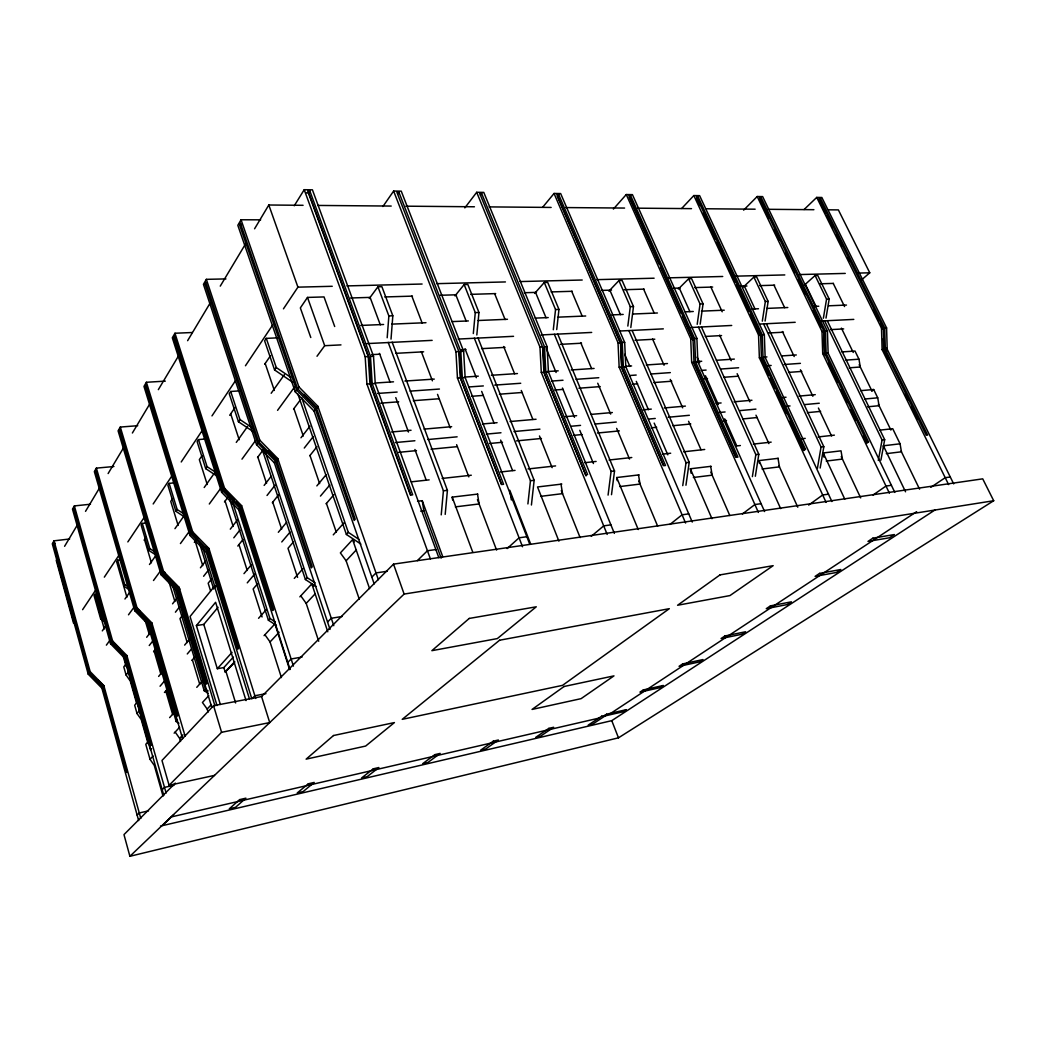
<?xml version="1.0" encoding="UTF-8"?>
<svg xmlns="http://www.w3.org/2000/svg" width="1046" height="1046" viewBox="0 0 1046 1046"><rect width="100%" height="100%" fill="white"/><g stroke="black" fill="none" stroke-linecap="round" stroke-linejoin="round"><path stroke-width="1.5" d="M387.19 337.753L388.864 315.944L377.933 286.787L381.895 286.682L392.825 315.8L391.021 339.126M441.229 514.867L443.412 490.796L388.21 342.382M445.204 514.37L447.413 490.339L392.158 342.173M473.315 333.543L475.276 312.636L464.163 284.564L467.837 284.473L478.963 312.493L476.819 334.982M527.903 503.937L530.453 480.715L474.348 338.185M531.42 505.009L534.153 480.297L478.022 338.002M553.308 329.738L555.544 309.551L544.286 282.498L547.699 282.407L558.969 309.42L556.72 329.568M627.835 326.077L630.293 306.687L618.931 280.576L622.122 280.485L633.484 306.556L630.816 327.529M608.079 495.111L611.086 471.38L554.38 334.302M611.505 494.666L614.525 470.988L557.793 334.132M697.198 324.325L700.062 304.007L688.634 278.772L678.318 289.036M700.179 324.182L703.056 303.889L691.615 278.694L688.634 278.772M682.75 485.632L686.032 462.698L628.921 330.654M685.941 485.226L689.222 462.332L632.124 330.523M762.312 321.174L765.345 301.496L753.891 277.085L743.327 287.035M765.097 321.044L768.143 301.392L756.689 277.02L753.891 277.085M752.375 476.623L755.84 454.618L698.532 327.28M755.343 476.244L758.821 454.278L701.513 327.137M823.372 318.232L826.562 299.143L815.096 275.516L804.335 285.166M826 318.102L829.19 299.051L817.724 275.438L815.096 275.516M817.397 468.386L821.045 447.06L763.698 324.142M820.169 468.033L823.83 446.747L766.483 323.999M878.3 460.475L882.066 440L824.784 321.161M880.902 460.135L884.681 439.699L827.412 321.03M69.637 538.991L54.026 540.821L52.3 543.789L88.23 674.199L101.88 688.15L138.66 820.574M90.453 504.224L74.358 505.924L72.488 509.127L110.536 643.774L124.749 658.3L163.804 795.378M113.922 466.516L96.376 468.124L94.349 471.602L134.751 610.759L149.565 625.9L150.402 624.802L135.575 609.635L95.395 471.367L95.931 470.439L136.176 608.811L151.016 623.991L177.846 715.477L177.192 716.196L150.402 624.802M137.732 425.709L120.303 427.056L118.093 430.834L161.123 574.79L176.591 590.598L211.697 707.083M165.32 381.123L146.388 382.274L143.982 386.405L189.967 535.46L206.154 552.013L251.825 698.833L254.871 695.747L265.946 693.655M192.281 332.51L174.957 333.243L172.315 337.78L221.621 492.274L238.606 509.65L290.043 669.466M225.936 278.916L206.35 279.334L203.447 284.329L256.545 444.655L274.405 462.907L330.026 629.444M260.65 219.83L241.051 219.778L237.821 225.308L295.26 391.845L314.088 411.104L374.193 583.903M53.202 543.672L53.66 542.887L89.446 672.552L103.123 686.529L126.854 771.87L126.305 772.484L102.6 687.222L88.936 673.245L53.202 543.672L55.307 543.423M239.429 224.511L240.292 223.033L297.561 388.707L316.441 408.018L355.235 519.274L354.149 520.463L315.447 409.326L296.58 390.04L239.429 224.511L242.097 224.511M64.591 546.3L77.992 523.915M85.524 511.337L99.749 487.554M108.117 473.563L124.016 446.995M132.384 433.005L149.957 403.625M158.338 389.648L178.421 356.071M187.626 340.682L210.22 302.922M220.261 286.133L245.379 244.176M254.583 228.786L268.809 205.003L303.079 205.304M294.253 205.774L304.216 189.705L312.414 189.823L373.514 356.268L375.239 383.49L438.823 557.675M410.751 494.784L370.912 385.294L369.186 358.085L308.727 192.83L309.864 191L307.668 190.973L368.244 356.555L369.97 383.843L410.437 495.085L412.686 494.836L372.193 383.686L370.467 356.438L309.864 191M82.608 609.674L95.278 590.702M104.325 577.144L118.799 555.465M127.847 541.906L145.028 516.162M153.174 503.963L172.172 475.512M181.22 461.966L202.022 430.795M211.985 415.89L235.507 380.652M245.457 365.747L272.601 325.097M283.453 308.832L297.927 287.153L268.809 205.003M120.748 559.78L117.675 560.172L116.629 561.728L126.906 597.24M145.472 523.065L142.295 523.418L141.158 525.118L148.663 550.327L155.004 554.406M173.78 482.912L169.125 483.383L167.883 485.226L175.898 511.324L185.142 517.339M204.898 439.032L198.479 439.582L197.119 441.608L205.696 468.634L217.202 476.231M240.188 390.838L230.708 391.466L229.218 393.688L238.436 421.734L253.132 431.567M277.19 337.871L266.285 338.368L264.625 340.826L274.588 369.957L292.867 382.365M334.694 326.522L324.038 296.933L307.498 297.417L300.346 307.916L310.793 337.518M144.139 540.233L146.244 537.147M172.655 498.589L170.746 501.361L178.121 525.406M202.1 455.598L199.341 459.625L207.226 484.494M229.702 415.288L235.245 407.208M264.664 364.243L270.535 355.679M382.901 206.533L393.636 191.052L401.246 191.156L463.64 351.286L465.13 377.475L529.721 544.116M100.691 619.049L101.671 617.65L95.003 594.023L94.035 595.462L100.691 619.049L104.508 621.468M117.675 560.172L124.749 584.583L123.69 586.1L128.972 589.473M148.663 550.327L149.826 548.666L142.295 523.418M175.898 511.324L177.153 509.507L169.125 483.383M205.696 468.634L207.069 466.66L198.479 439.582M238.436 421.734L239.952 419.551L230.708 391.466M274.588 369.957L276.275 367.538L266.285 338.368M397.689 194.059L398.918 192.294L460.815 351.443L462.319 377.658L503.571 484.285L501.505 484.52L460.266 377.802L458.763 351.561L455.938 351.718L393.636 191.052M102.312 630.869L106.091 625.56M124.958 599.005L130.619 591.042M149.486 564.5L156.089 555.204M174.957 528.661L183.442 516.711M204.192 487.514L214.574 472.91M236.278 442.38L247.588 426.454M271.176 393.27L284.381 374.677M106.378 645.134L110.222 639.864M128.501 614.8L134.267 606.889M153.501 580.504L160.234 571.273M180.435 543.567L190.045 530.374M209.292 504.002L220.824 488.168M241.979 459.142L255.446 440.68M277.569 410.346L294.88 386.602M317.003 356.255L324.691 345.703L340.97 344.892M88.23 674.199L88.936 673.245M89.446 672.552L90.139 671.597L54.026 540.821M110.536 643.774L111.294 642.754L73.455 508.957L73.952 508.095L111.844 641.996L126.082 656.548L151.278 744.857L150.676 745.523L125.52 657.293L111.294 642.754M111.844 641.996L112.602 640.963L74.358 505.924M134.751 610.759L135.575 609.635M136.176 608.811L137 607.687L96.376 468.124M161.123 574.79L162.025 573.561L119.218 430.521L119.806 429.514L162.679 572.672L178.186 588.532L206.833 683.417L206.114 684.202L177.519 589.408L162.025 573.561M162.679 572.672L163.581 571.443L120.303 427.056M189.967 535.46L190.947 534.127L145.198 385.987L145.852 384.889L191.653 533.146L207.893 549.738L238.606 648.272L237.808 649.148L207.16 550.706L190.947 534.127M191.653 533.146L192.647 531.799L146.388 382.274M221.621 492.274L222.706 490.809L173.636 337.257L174.342 336.041L223.491 489.724L240.528 507.14L273.568 609.596L272.692 610.563L239.717 508.199L222.706 490.809M223.491 489.724L224.576 488.247L174.957 333.243M256.545 444.655L257.734 443.02L204.898 283.675L205.683 282.342L258.61 441.83L276.523 460.148L312.231 566.827L311.277 567.9L275.621 461.312L257.734 443.02M258.61 441.83L259.813 440.196L206.35 279.334M295.26 391.845L296.58 390.04M297.561 388.707L298.894 386.889L241.051 219.778M164.379 573.247L165.033 572.358M369.29 298.502L377.933 286.787M194.334 542.416L196.282 539.814M224.485 501.897L227.845 497.373M257.551 457.442L263.54 449.414M293.547 409.078L300.424 399.834M464.829 207.879L476.701 192.294L483.775 192.399L547.123 346.671L548.418 371.905L614.368 533.382M101.88 688.15L102.6 687.222M103.123 686.529L103.829 685.601L90.139 671.597M124.749 658.3L125.52 657.293M126.082 656.548L126.867 655.528L112.602 640.963M151.016 623.991L151.866 622.893L137 607.687M176.591 590.598L177.519 589.408M178.186 588.532L179.114 587.329L163.581 571.443M206.154 552.013L207.16 550.706M207.893 549.738L208.912 548.418L192.647 531.799M238.606 509.65L239.717 508.199M240.528 507.14L241.639 505.689L224.576 488.247M274.405 462.907L275.621 461.312M276.523 460.148L277.752 458.54L259.813 440.196M314.088 411.104L315.447 409.326M316.441 408.018L317.814 406.24L298.894 386.889M480.349 195.197L481.644 193.497L544.508 346.814L545.816 372.075L587.591 474.544L585.668 474.766L543.907 372.206L542.599 346.919L539.971 347.076L476.701 192.294M125.768 664.315L123.781 666.89L126.082 675.01L130.253 680.972L136.621 703.33M146.675 637.275L150.65 632.137M172.551 603.817L177.532 597.384M200.427 567.782L205.408 561.336M230.29 529.158L237.259 520.15M264.141 485.396L271.11 476.388M300.973 437.777L309.943 426.193M126.082 675.01L129.103 671.166M149.238 645.526L153.265 640.387M175.414 612.185L179.441 607.046M203.604 576.268L208.638 569.861M233.807 537.801L239.848 530.113M267.018 495.477L275.072 485.226M304.268 448.041L313.329 436.496M153.592 651.697L155.619 649.148M183.011 614.773L179.977 618.591L187.208 642.571M211.423 579.131L208.18 583.21L210.586 590.977M237.808 546.038L243.038 539.461M272.3 502.747L278.628 494.81M309.851 455.651L316.951 446.734M217.699 585.812L214.482 586.27L190.058 616.512L217.019 705.553M454.971 295.874L464.163 284.564M220.34 704.468L196.387 625.573L215.607 602.287L246.045 700.598M542.665 207.252L554.053 193.458L560.643 193.562L624.671 342.395L625.796 366.728L692.256 522.059M558.708 194.621L556.943 194.595L620.461 342.617L621.586 367.015L663.713 465.705L665.491 465.496L623.364 366.898L622.239 342.526L558.708 194.621L557.348 196.256L620.749 344.016L621.873 368.349L663.269 465.352M137.797 701.5L134.673 705.252L137.026 713.529L141.236 719.556L148.14 743.824M158.626 676.422L162.784 671.414M184.645 645.094L189.849 638.818M243.98 573.639L251.262 564.866M278.328 532.283L286.656 522.255M316.846 485.906L326.208 474.623M196.387 625.573L203.787 624.41L218.065 607.281M137.026 713.529L139.118 711.045M160.064 686.228L164.248 681.26M187.273 653.959L191.47 648.991M247.261 582.857L254.583 574.176M281.766 541.946L290.134 532.035M320.455 496.079L329.869 484.926M164.444 692.478L167.818 688.543M191.876 660.471L195.471 656.273M257.591 583.773L253.145 588.963L262.075 616.957M293.429 541.959L287.99 548.3L297.6 577.392M326.104 503.819L333.818 494.823M534.637 293.429L544.286 282.498M613.387 209.082L626.266 194.543L632.425 194.634L696.898 338.394L697.865 361.916L764.6 511.546M626.266 194.543L690.7 338.747L691.668 362.321L693.943 362.178L736.279 457.285L737.927 457.102L695.603 362.06L694.622 338.525L630.646 195.667L629.247 197.236L659.176 264.141M149.029 740.66L145.773 744.307L150.036 759.318L154.298 765.437L163.032 796.137M169.635 717.634L173.976 712.784M196.766 687.34L202.192 681.273M258.571 618.291L266.142 609.831M294.292 578.386L302.961 568.71M333.269 534.846L344.095 522.752M203.787 624.41L217.32 668.721L232.042 652.364M217.32 668.721L223.831 667.57L233.35 657.071M151.565 748.635L150.467 749.851L123.925 656.653M178.879 723.231L176.199 721.557L177.389 720.249M208.141 693.25L204.205 690.765L205.513 689.34L174.734 587.172M276.432 625.39L268.391 620.213L269.96 618.487L232.513 501.832M315.984 586.44L305.406 579.523L307.132 577.627L264.886 450.682M360.844 544.051L346.396 534.467L348.305 532.349L301.732 397.702M223.831 667.57L225.204 672.029L234.749 661.595M225.204 672.029L234.592 662.589M150.036 759.318L153.069 756.036M174.146 733.181L179.585 727.284M208.769 695.629L202.44 702.494L207.173 709.031L208.089 712.104M264.076 635.654L274.928 623.887L289.624 669.597M299.862 596.848L311.813 583.877L313.643 586.427M354.28 541.92L352.607 539.631L340.381 552.903L346.121 560.787L359.262 599.11M180.527 741.47L179.637 738.411L182.945 734.88M207.173 709.031L211.37 704.546M281.426 677.573L270.051 641.943L279.138 632.255M318.716 641.25L306.19 603.385L315.094 593.893M346.121 560.787L356.385 549.83M175.323 783.088L123.977 834.616L129.9 856.295L618.474 737.822L993.7 500.733L982.717 478.846L393.531 564.134L261.565 696.544L213.554 705.697L161.973 760.468L169.099 785.311L214.508 775.387M681.691 208.455L693.838 195.563L699.617 195.641L764.325 334.668L765.149 357.418L831.897 501.544M696.531 198.165L697.983 196.635L762.207 334.785L763.031 357.562L805.459 449.257L803.786 450.538L790.135 420.989M608.916 291.154L618.931 280.576M137.157 815.122L139.288 812.951L148.506 810.859M162.195 789.73L164.51 787.377L174.028 785.298M287.768 662.393L291.128 658.98L302.072 657.045M327.555 622.043L331.281 618.264L342.12 616.486M371.84 577.144L375.998 572.92L387.229 571.26M169.099 785.311L221.582 732.305L269.724 722.577L261.565 696.544M743.641 210.141L757.199 196.517L762.626 196.596L827.425 331.19L828.131 353.208L894.814 492.405M866.846 443.19L868.546 441.948L826.144 353.339L825.438 331.294L761.122 197.563L759.644 199.041L768.81 218.13M417.341 560.643L427.435 550.745L435.855 549.555M804.086 209.527L816.73 197.406L821.842 197.485L886.59 327.921L887.191 349.259L953.677 483.867M129.9 856.295L404.122 594.063L993.7 500.733M163.987 824.013L173.597 814.834M818.953 199.851L820.443 198.413L884.733 328.026L885.334 349.377L927.632 435.084L926.272 435.241L883.975 349.469L883.373 328.091L819.083 198.4L820.443 198.413M507.179 548.535L519.077 537.814L526.844 536.716M861.133 280.25L869.762 272.797L838.369 209.906L828.576 209.815M591.252 536.337L603.699 525.877L610.89 524.857M669.924 524.464L682.084 514.815L688.752 513.874M871.893 390.903L873.685 389.517L877.725 397.82L879.071 405.704L867.709 406.802M742.399 513.965L754.885 504.551L761.096 503.675M808.676 505.087L822.692 494.98L828.471 494.17M873.057 495.033L885.988 486.05L891.401 485.292M930.822 487.344L945.218 477.695L950.291 476.989M610.995 713.189L916.636 511.664M160.522 826.078L611.766 720.655L934.81 510.082M171.452 816.887L598.704 718.184M420.701 511.167L423.839 510.775L441.151 558.146M455.35 506.879L479.094 503.95L477.525 494.104M540.625 496.353L562.539 493.647L561.009 484.167M619.755 486.573L640.021 484.076L638.518 474.949M693.38 477.486L712.143 475.172L710.679 466.359M762.05 469L779.453 466.856L778.028 458.331M826.248 461.077L842.409 459.076L841.023 450.839L823.228 452.957L823.934 457.115M886.276 453.663L901.43 451.794L900.07 443.805L892.735 428.716L879.764 430.141M417.55 501.243L422.244 500.694L442.746 556.694M452.643 499.975L452.186 497.125L477.787 494.078M561.807 484.076L537.526 486.965L558.917 541.174M617.192 480.624L616.695 477.538L639.132 474.871M691.079 473.223L690.347 468.778L711.097 466.307M759.501 463.47L759.03 460.593L778.263 458.305M883.844 448.486L883.386 445.792L900.07 443.805M443.412 490.796L447.413 490.339M530.453 480.715L534.153 480.297M611.086 471.38L614.525 470.988M686.032 462.698L689.222 462.332M755.84 454.618L758.821 454.278M821.045 447.06L823.83 446.747M882.066 440L884.681 439.699M805.459 449.257L803.903 449.44L761.488 357.654L759.37 357.797L758.533 334.995L693.838 195.563M868.546 441.948L867.095 442.105L824.706 353.43L823.987 331.373L759.671 197.537L761.122 197.563M411.313 481.84L429.148 479.866M442.118 478.44L471.288 475.224M500.472 471.994L515.05 470.386M528.021 468.961L555.583 465.915M584.753 462.698L596.102 461.443M609.073 460.018L631.771 457.507M662.563 454.108L670.669 453.219M683.639 451.794L704.703 449.466M735.508 446.067L740.372 445.531M753.342 444.092L771.163 442.131M801.968 438.732L805.211 438.379M818.168 436.94L834.381 435.149M398.604 452.343L416.452 450.617M431.057 449.192L457.364 446.642M489.502 443.517L502.485 442.262M516.449 440.902L541.436 438.47M573.47 435.371L582.021 434.535M597.462 433.031L619.35 430.913M651.266 427.814L656.692 427.291M672.918 425.709L690.778 423.983M723.244 420.832L726.486 420.505M742.725 418.936L757.33 417.511M807.394 412.66L820.639 411.366M395.414 442.55L414.896 440.745M427.892 439.542L457.128 436.823M486.351 434.116L500.969 432.756M513.965 431.553L539.945 429.148M570.802 426.284L580.543 425.382M595.161 424.022L616.264 422.061M648.742 419.054L655.241 418.452M668.237 417.249L689.353 415.288M718.576 412.582L725.074 411.967M739.692 410.62L755.931 409.117M786.788 406.253L790.031 405.953M804.649 404.593L819.266 403.233M864.728 399.023L877.725 397.82M391.57 431.972L411.052 430.259M424.035 429.122L451.637 426.69M482.481 423.97L497.085 422.689M510.069 421.538L536.049 419.25M565.258 416.674L576.621 415.68M591.238 414.386L612.341 412.529M643.185 409.81L651.292 409.104M664.288 407.953L685.392 406.096M716.235 403.377L721.099 402.958M734.083 401.808L751.943 400.239M782.787 397.519L786.03 397.232M799.013 396.094L815.252 394.656M860.701 390.655L873.685 389.517M380.796 403.141L398.67 401.795M413.301 400.696L439.307 398.735M471.811 396.277L483.239 395.414M499.452 394.198L522.202 392.485M554.707 390.027L563.023 389.4M578.896 388.21L600.221 386.602M632.595 384.157L637.602 383.777M653.855 382.561L671.741 381.215M704.246 378.757L707.501 378.508M723.754 377.292L738.384 376.181M788.592 372.402L801.772 371.408M849.274 367.826L860.283 366.989L858.962 359.196L855 351.051L841.952 351.914M377.632 393.44L397.14 392.054M410.15 391.126L439.425 389.047M468.686 386.968L483.33 385.922M494.706 385.111L520.725 383.267M551.621 381.058L563.01 380.247M576.019 379.332L598.783 377.711M629.679 375.514L636.177 375.043M650.821 374.01L670.329 372.611M701.225 370.415L706.102 370.075M720.733 369.029L738.62 367.761M767.895 365.669L771.15 365.446M784.16 364.518L800.412 363.354M845.953 360.112L858.962 359.196M375.566 383.006L393.505 381.816M404.92 381.058L434.273 379.097M465.261 377.031L478.31 376.155M491.359 375.292L517.443 373.553M546.797 371.591L558.211 370.833M571.26 369.957L594.089 368.44M625.077 366.375L631.588 365.943M646.271 364.962L667.466 363.55M696.819 361.589L701.709 361.262M716.392 360.282L734.331 359.092M763.685 357.131L766.94 356.921M781.624 355.941L796.294 354.96M304.216 189.705L365.172 356.725L366.924 384.039L369.97 383.843M372.193 383.686L375.239 383.49M455.938 351.718L457.442 377.985L460.266 377.802M462.319 377.658L465.13 377.475M539.971 347.076L541.292 372.376L543.907 372.206M545.816 372.075L548.418 371.905M554.053 193.458L618.016 342.761L619.154 367.172L621.586 367.015M623.364 366.898L625.796 366.728M695.603 362.06L697.865 361.916M763.031 357.562L765.149 357.418M757.199 196.517L821.999 331.49L822.705 353.561L824.706 353.43M826.144 353.339L828.131 353.208M816.73 197.406L881.503 328.196L882.105 349.599L883.975 349.469M885.334 349.377L887.191 349.259M371.526 354.646L379.763 354.202M395.95 353.326L423.63 351.809M461.077 349.769L465.954 349.508M481.735 348.645L505.022 347.377M560.381 344.356L581.55 343.206M635.053 340.29L654.809 339.205M705.279 336.459L721.557 335.57M768.575 333.007L783.428 332.197M830.642 329.621L843.664 328.915M365.172 356.725L368.244 356.555M370.467 356.438L373.514 356.268M460.815 351.443L463.64 351.286M544.508 346.814L547.123 346.671M618.016 342.761L620.461 342.617M622.239 342.526L624.671 342.395M690.7 338.747L692.975 338.616L694.06 363.472L735.639 456.932M694.622 338.525L696.898 338.394M758.533 334.995L760.651 334.877L761.462 358.922M762.207 334.785L764.325 334.668M821.999 331.49L823.987 331.373M825.438 331.294L827.425 331.19M881.503 328.196L883.373 328.091M884.733 328.026L886.59 327.921M367.028 343.598L432.142 340.368M458.187 339.074L513.547 336.315M541.227 334.942L591.683 332.432M619.363 331.046L663.321 328.862M691.001 327.49L731.703 325.463M759.37 324.09L795.195 322.299M821.241 321.004L853.798 319.396M360.778 325.437L383.594 324.482M391.74 324.129L425.97 322.704M452.055 321.606L468.347 320.926M478.127 320.507L507.467 319.278M535.173 318.115L548.209 317.579M557.989 317.16L585.695 315.997M611.779 314.911L623.181 314.428M632.961 314.022L657.411 312.989M685.117 311.839L693.263 311.486M701.421 311.146L724.237 310.191M751.943 309.028L758.468 308.753M766.613 308.413L787.795 307.524M813.88 306.439L818.77 306.23M828.55 305.811L846.476 305.066M388.864 315.944L392.825 315.8M475.276 312.636L478.963 312.493M555.544 309.551L558.969 309.42M630.293 306.687L633.484 306.556M700.062 304.007L703.056 303.889M765.345 301.496L768.143 301.392M826.562 299.143L829.19 299.051M350.462 297.992L370.101 297.391L380.299 324.835M384.719 296.959L412.464 296.123M440.196 295.273L456.514 294.789M470.674 294.357L495.673 293.599M524.268 292.736L536.454 292.37M551.15 291.926L572.358 291.285M601.725 290.396L611.518 290.108M624.305 289.716L644.14 289.114M673.519 288.225L680.044 288.029M694.727 287.585L712.666 287.049M740.411 286.212L746.936 286.016M759.762 285.623L774.668 285.179M820.352 283.793L833.414 283.401M297.927 287.153L332.236 286.29M346.945 285.911L422.1 284.028M436.797 283.662L505.427 281.936M520.124 281.57L582.204 280.014M596.913 279.648L654.103 278.21M668.799 277.844L722.721 276.484M735.783 276.157L784.801 274.928M799.51 274.562L845.26 273.411M858.321 273.084L869.762 272.797M317.762 205.434L391.204 206.062M405.887 206.18L474.439 206.781M489.123 206.899L551.137 207.435M565.834 207.566L624.58 208.062M637.642 208.18L691.498 208.638M706.181 208.769L755.134 209.187M768.195 209.305L813.893 209.697M306.53 192.804L308.727 192.83M398.918 192.294L396.892 192.268L459.456 353.038L460.959 379.214L501.518 484.193M481.644 193.497L479.761 193.471L543.07 348.357L544.378 373.579L586.048 475.93M630.646 195.667L628.999 195.641L692.975 338.616M697.983 196.635L696.427 196.622L760.651 334.877M101.671 617.65L104.221 619.258M205.513 689.34L208.128 691.001M124.749 584.583L128.723 587.12M269.96 618.487L275.32 621.952M149.826 548.666L154.9 551.948M177.153 509.507L185.103 514.684M307.132 577.627L315.081 582.831M207.069 466.66L216.051 472.583M348.305 532.349L358.843 539.344M239.952 419.551L252.008 427.618M276.275 367.538L290.67 377.318M303.745 394.381L317.043 407.979M268.181 450.787L278.236 461.064M225.23 490.535L234.291 499.805M236.566 502.119L241.09 506.761M193.379 533.826L197.707 538.245M206.35 547.071L208.507 549.281M177.65 586.806L179.86 589.068M137.863 609.295L140.138 611.622M113.504 642.401L120.068 649.095M97.893 679.861L103.58 685.679M300.777 595.854L306.19 603.385M264.913 634.739L270.051 641.943M175.192 732.056L179.637 738.411M819.672 201.303L825.438 212.953M826.876 215.855L832.642 227.492M836.251 234.775L842.017 246.411M847.783 258.048L849.221 260.964M873.724 310.427L878.771 320.612M880.222 323.528L883.099 329.346M884.419 352.123L888.002 359.379M905.169 394.211L908.033 400.017M911.602 407.273L917.329 418.884M882.105 349.599L948.617 484.599M833.231 283.401L844.54 306.556M841.415 328.117L853.248 352.476M859.171 364.701L871.959 391.047M878.352 404.214L890.891 430.063M901.077 451.048L919.578 489.175M883.386 445.792L905.535 491.79M805.368 284.251L815.985 306.282M774.458 229.872L779.388 240.149M785.742 253.367L794.908 272.457M798.438 279.792L805.485 294.475M813.252 310.636L821.005 326.783M828.707 363.38L837.715 382.235M841.193 389.491L847.43 402.553M850.895 409.81L855.759 419.969M863.381 435.934L866.153 441.739M822.705 353.561L889.401 493.189M773.975 285.192L784.631 307.681M782.421 331.53L794.189 356.542M800.425 369.787L812.873 396.264M818.417 408.045L831.557 435.999M841.245 456.592L860.675 497.896M823.228 452.957L844.789 499.177M744.334 286.094L754.977 308.923M697.211 199.629L699.944 205.513M703.357 212.848L715.621 239.286M716.994 242.214L735.403 281.858M736.763 284.8L749.041 311.224M750.4 314.166L760.625 336.197M762.142 360.399L768.967 375.174M770.34 378.129L775.112 388.484M776.485 391.439L786.723 413.601M759.37 357.797L826.105 502.381M710.901 287.101L722.198 311.786M719.622 335.165L731.219 360.7M737.129 373.697L749.917 401.86M755.983 415.197L768.888 443.609M778.878 465.575L797.784 507.205M759.03 460.593L780.643 508.618M679.299 288.055L689.915 311.656M660.497 267.122L681.116 313.212M682.45 316.18L693.08 339.963M697.146 357.17L699.669 362.818M705.449 375.762L718.301 404.541M724.682 418.845L736.646 445.635M691.668 362.321L758.402 512.448M643.617 289.127L654.247 313.238M652.599 339.048L664.053 365.224M670.264 379.423L682.685 407.835M688.582 421.303L701.003 449.715M710.822 472.138L729.794 515.508M690.347 468.778L711.96 518.711M609.857 290.147L620.448 314.663M624.684 354.319L629.888 366.466M636.282 381.372L648.428 409.692M654.181 423.107L667.793 454.827M619.154 367.172L685.588 523.039M571.704 291.311L582.243 316.258M580.7 342.63L591.578 368.571M597.737 383.241L610.668 414.085M616.656 428.376L629.535 459.063M638.74 481.029L657.659 526.164M616.695 477.538L638.243 529.538M535.552 292.396L546.038 317.788M546.339 348.749L556.08 372.494M562.447 388.027L574.463 417.302M579.798 430.311L593.435 463.535M541.292 372.376L607.177 534.428M494.64 293.638L505.1 319.579M503.688 346.514L514.606 373.801M521.274 390.485L532.859 419.446M539.475 435.986L552.144 467.654M561.31 490.587L580.125 537.605M455.834 294.802L466.215 321.214M611.766 720.655L618.474 737.822M465.039 348.802L476.322 377.711M481.67 391.4L494.143 423.355M500.668 440.091L512.54 470.53M530.57 543.842L509.794 490.273L511.35 499.962M457.442 377.985L522.516 546.731M411.863 296.136L422.153 323.07M421.342 351.652L432.403 380.822M437.529 394.368L450.264 427.919M456.618 444.694L468.83 476.898M477.447 499.609L496.589 550.091M452.186 497.125L472.753 552.196M379.45 353.378L390.145 382.365M395.767 397.624L408.463 432.024M414.909 449.492L426.193 480.101M366.924 384.039L430.39 558.891M307.498 297.417L324.691 345.703M393.531 564.134L404.122 594.063M317.814 406.24L378.377 579.706M352.607 539.631L369.578 588.623M297.901 394.054L346.396 534.467M293.9 408.607L303.301 436.025M309.982 455.481L319.631 483.605M326.43 503.44L336.315 532.205M265.187 363.498L274.34 390.446M277.752 458.54L333.779 625.678M311.813 583.877L327.777 631.784M262.285 449.702L305.406 579.523M257.839 457.076L266.534 483.383M272.745 502.198L281.662 529.158M230.695 413.85L239.181 439.738M241.639 505.689L293.429 666.093M229.571 499.086L268.391 620.213M225.086 501.086L233.18 526.452M238.972 544.574L247.235 570.462M208.912 548.418L255.721 698.48M202.545 547.071L215.058 587.368M214.482 586.27L249.523 699.133M199.786 544.168L213.698 589.042M195.21 541.253L202.754 565.638M226.08 671.872L235.625 702.964M179.114 587.329L214.901 705.749M213.554 705.697L221.582 732.305M172.682 585.969L204.205 690.765M169.243 582.727L174.878 601.502M192.399 659.856L199.747 684.319M144.544 539.644L151.422 562.787M151.866 622.893L185.129 736.24M149.709 625.717L182.566 738.62M147.342 622.854L176.199 721.557M145.329 620.932L149.303 634.556M154.115 651.03L160.862 674.147M165.765 690.935L172.668 714.562M126.867 655.528L166.131 793.051M123.467 657.11L126.135 666.485M98.612 608.864L104.273 628.921M103.829 685.601L140.805 818.43M56.223 560.29L73.56 623.22M422.244 500.694L423.839 510.775M886.498 348.017L886.616 351.155M823.83 332.654L824.536 354.672M883.36 338.486L883.7 350.672M239.652 799.615L229.309 808.793L235.481 807.355L245.888 798.176L239.652 799.615M333.517 735.521L306.125 759.148L365.642 746.06L394.42 722.577L333.517 735.521M469.236 618.434L431.867 650.677L497.334 638.583L536.271 606.798L469.236 618.434M308.322 783.794L297.26 792.946L303.105 791.587L314.218 782.434L308.322 783.794M499.609 640.217L402.226 719.334L562.539 685.352L669.322 608.68L499.609 640.217M373.291 768.823L361.615 777.949L367.159 776.655L378.887 767.529L373.291 768.823M434.875 754.637L422.649 763.711L427.906 762.495L440.17 753.408L434.875 754.637M564.121 686.477L532.048 709.436L581.092 698.65L613.976 675.873L564.121 686.477M720.014 574.895L677.586 605.255L729.951 595.579L773.164 565.664L720.014 574.895M493.307 741.169L480.624 750.204L485.619 749.041L498.354 740.006L493.307 741.169M548.849 728.369L535.748 737.352L540.494 736.24L553.635 727.271L548.849 728.369M601.698 716.196L588.231 725.113L592.755 724.054L606.249 715.15L601.698 716.196M606.628 714.196L603.49 716.275L623.155 711.738L626.319 709.659L606.628 714.196M643.329 689.929L639.982 692.138L659.974 687.68L663.36 685.47L643.329 689.929M682.672 663.922L679.076 666.302L699.382 661.935L703.017 659.568L682.672 663.922M724.93 635.981L721.06 638.544L741.679 634.307L745.589 631.758L724.93 635.981M770.444 605.882L766.273 608.654L787.193 604.575L791.404 601.829L770.444 605.882M819.606 573.391L815.096 576.372L836.303 572.489L840.84 569.521L819.606 573.391M872.874 538.167L867.984 541.41L889.453 537.775L894.369 534.558L872.874 538.167"/></g></svg>
